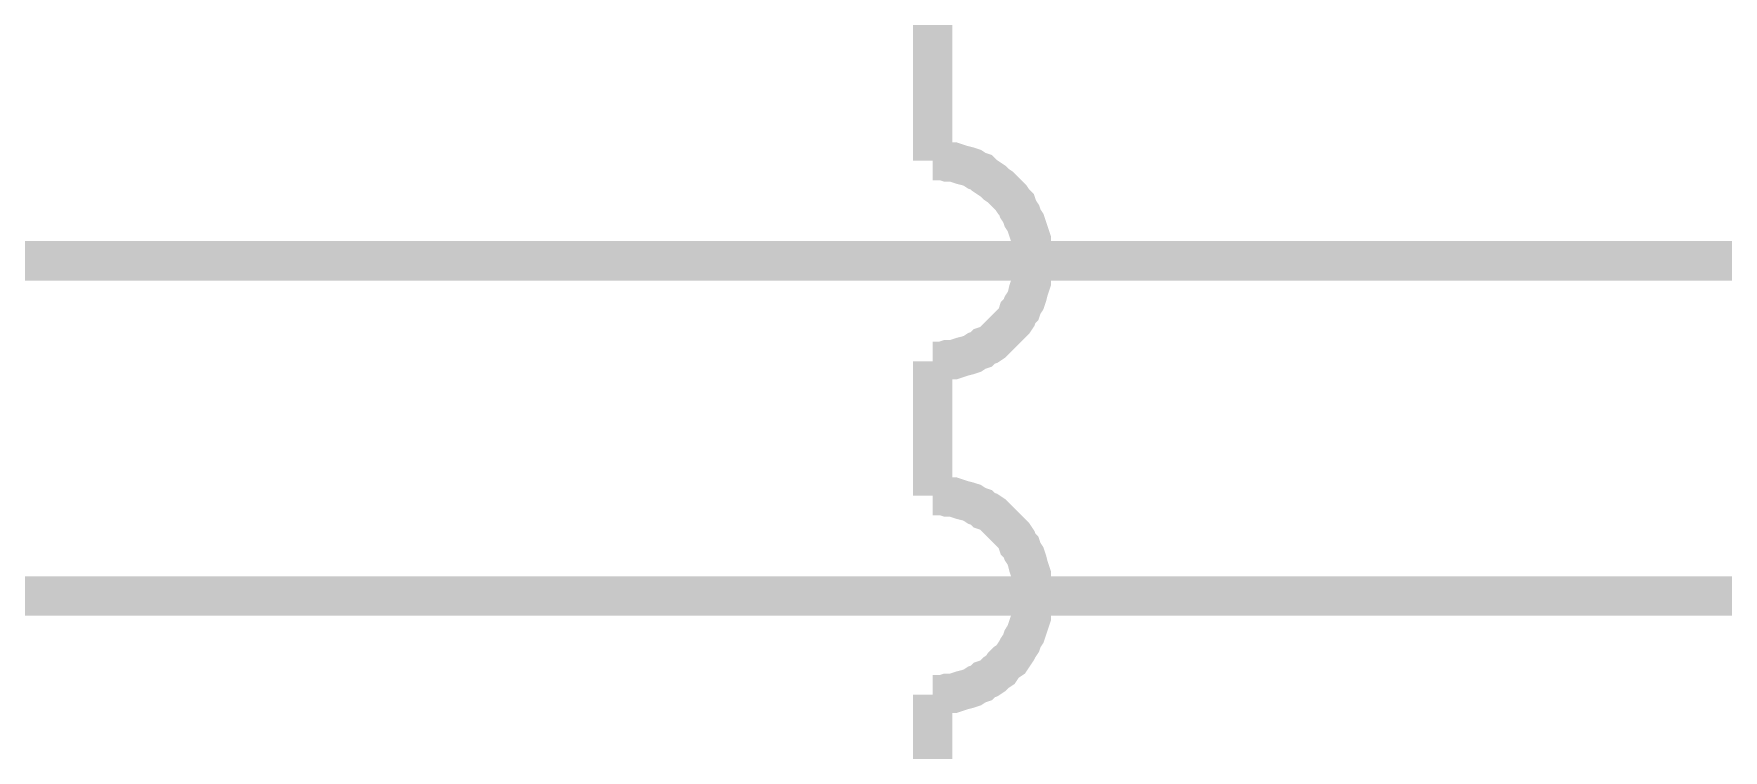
# Model space of a CAD drawing. Header units: inches. Extents: x 0 to 22.3, y 0 to 15.7.
# Drawn here: x 2.331 to 2.837, y 3.754 to 3.968 of the extents above; entities that cross this region are included whole.
import ezdxf

# ---------------------------------------------------------------- set-up
doc = ezdxf.new("R2010")
doc.units = ezdxf.units.IN
doc.header["$MEASUREMENT"] = 0
doc.layers.add('Sheet', color=255, linetype='Continuous')

msp = doc.modelspace()

# ---------------------------------------------------------------- linework, layer by layer
at = {"layer": 'Sheet'}
for points in [[(2.60008, 5.27002, 0.0118, 0.0118, 0), (2.60008, 4.00014, 0.0118, 0.0118, 0), (2.60008, 3.9303, 0.0118, 0.0118, 0)], [(1.10024, 4.69983, 0.0118, 0.0118, 0), (1.70008, 4.69983, 0.0118, 0.0118, 0), (1.70008, 3.90025, 0.0118, 0.0118, 0), (2.00023, 3.90025, 0.0118, 0.0118, 0), (3.00012, 3.90025, 0.0118, 0.0118, 0), (3.00012, 4.00014, 0.0118, 0.0118, 0)], [(8.20027, 3.87019, 0.0118, 0.0118, 0), (8.20027, 3.79991, 0.0118, 0.0118, 0), (7.20038, 3.79991, 0.0118, 0.0118, 0), (6.20004, 3.79991, 0.0118, 0.0118, 0), (5.20015, 3.79991, 0.0118, 0.0118, 0), (4.20026, 3.79991, 0.0118, 0.0118, 0), (3.20036, 3.79991, 0.0118, 0.0118, 0), (2.20003, 3.79991, 0.0118, 0.0118, 0), (1.40038, 3.79991, 0.0118, 0.0118, 0), (1.40038, 4.30026, 0.0118, 0.0118, 0), (1.10024, 4.30026, 0.0118, 0.0118, 0)], [(2.63013, 3.90025, 0.0118, 0.0118, 0), (2.63013, 3.90157, 0.0118, 0.0118, 0), (2.63013, 3.90334, 0.0118, 0.0118, 0), (2.62969, 3.90467, 0.0118, 0.0118, 0), (2.62969, 3.90644, 0.0118, 0.0118, 0), (2.62925, 3.90776, 0.0118, 0.0118, 0), (2.62881, 3.90909, 0.0118, 0.0118, 0), (2.62837, 3.91041, 0.0118, 0.0118, 0), (2.62792, 3.91174, 0.0118, 0.0118, 0), (2.62704, 3.91307, 0.0118, 0.0118, 0), (2.6266, 3.91439, 0.0118, 0.0118, 0), (2.62571, 3.91572, 0.0118, 0.0118, 0), (2.62527, 3.91704, 0.0118, 0.0118, 0), (2.62439, 3.91793, 0.0118, 0.0118, 0), (2.6235, 3.91925, 0.0118, 0.0118, 0), (2.62218, 3.92058, 0.0118, 0.0118, 0), (2.62129, 3.92146, 0.0118, 0.0118, 0), (2.62041, 3.92235, 0.0118, 0.0118, 0), (2.61908, 3.92323, 0.0118, 0.0118, 0), (2.6182, 3.92412, 0.0118, 0.0118, 0), (2.61687, 3.925, 0.0118, 0.0118, 0), (2.61555, 3.92588, 0.0118, 0.0118, 0), (2.61466, 3.92677, 0.0118, 0.0118, 0), (2.61334, 3.92721, 0.0118, 0.0118, 0), (2.61201, 3.92809, 0.0118, 0.0118, 0), (2.61068, 3.92854, 0.0118, 0.0118, 0), (2.60892, 3.92898, 0.0118, 0.0118, 0), (2.60759, 3.92942, 0.0118, 0.0118, 0), (2.60626, 3.92986, 0.0118, 0.0118, 0), (2.6045, 3.92986, 0.0118, 0.0118, 0), (2.60317, 3.9303, 0.0118, 0.0118, 0), (2.60184, 3.9303, 0.0118, 0.0118, 0), (2.60008, 3.9303, 0.0118, 0.0118, 0)], [(2.60008, 3.9303, 0.0118, 0.0118, 0), (2.60008, 3.9303, 0.0118, 0.0118, 0), (2.60008, 3.9303, 0.0118, 0.0118, 0), (2.60008, 3.9303, 0.0118, 0.0118, 0), (2.60008, 3.9303, 0.0118, 0.0118, 0), (2.60008, 3.9303, 0.0118, 0.0118, 0), (2.60008, 3.9303, 0.0118, 0.0118, 0), (2.60008, 3.9303, 0.0118, 0.0118, 0), (2.60008, 3.9303, 0.0118, 0.0118, 0), (2.60008, 3.9303, 0.0118, 0.0118, 0), (2.60008, 3.9303, 0.0118, 0.0118, 0), (2.60008, 3.9303, 0.0118, 0.0118, 0), (2.60008, 3.9303, 0.0118, 0.0118, 0), (2.60008, 3.9303, 0.0118, 0.0118, 0), (2.60008, 3.9303, 0.0118, 0.0118, 0), (2.60008, 3.9303, 0.0118, 0.0118, 0), (2.60008, 3.9303, 0.0118, 0.0118, 0), (2.60008, 3.9303, 0.0118, 0.0118, 0), (2.60008, 3.9303, 0.0118, 0.0118, 0), (2.60008, 3.9303, 0.0118, 0.0118, 0), (2.60008, 3.9303, 0.0118, 0.0118, 0), (2.60008, 3.9303, 0.0118, 0.0118, 0), (2.60008, 3.9303, 0.0118, 0.0118, 0), (2.60008, 3.9303, 0.0118, 0.0118, 0), (2.60008, 3.9303, 0.0118, 0.0118, 0), (2.60008, 3.9303, 0.0118, 0.0118, 0), (2.60008, 3.9303, 0.0118, 0.0118, 0), (2.60008, 3.9303, 0.0118, 0.0118, 0), (2.60008, 3.9303, 0.0118, 0.0118, 0), (2.60008, 3.9303, 0.0118, 0.0118, 0), (2.60008, 3.9303, 0.0118, 0.0118, 0), (2.60008, 3.9303, 0.0118, 0.0118, 0), (2.60008, 3.9303, 0.0118, 0.0118, 0)], [(2.60008, 3.87019, 0.0118, 0.0118, 0), (2.60184, 3.87019, 0.0118, 0.0118, 0), (2.60317, 3.87019, 0.0118, 0.0118, 0), (2.6045, 3.87063, 0.0118, 0.0118, 0), (2.60626, 3.87063, 0.0118, 0.0118, 0), (2.60759, 3.87108, 0.0118, 0.0118, 0), (2.60892, 3.87152, 0.0118, 0.0118, 0), (2.61068, 3.87196, 0.0118, 0.0118, 0), (2.61201, 3.8724, 0.0118, 0.0118, 0), (2.61334, 3.87329, 0.0118, 0.0118, 0), (2.61466, 3.87373, 0.0118, 0.0118, 0), (2.61555, 3.87461, 0.0118, 0.0118, 0), (2.61687, 3.87505, 0.0118, 0.0118, 0), (2.6182, 3.87594, 0.0118, 0.0118, 0), (2.61908, 3.87682, 0.0118, 0.0118, 0), (2.62041, 3.87815, 0.0118, 0.0118, 0), (2.62129, 3.87903, 0.0118, 0.0118, 0), (2.62218, 3.87992, 0.0118, 0.0118, 0), (2.6235, 3.88124, 0.0118, 0.0118, 0), (2.62439, 3.88213, 0.0118, 0.0118, 0), (2.62527, 3.88345, 0.0118, 0.0118, 0), (2.62571, 3.88478, 0.0118, 0.0118, 0), (2.6266, 3.88566, 0.0118, 0.0118, 0), (2.62704, 3.88699, 0.0118, 0.0118, 0), (2.62792, 3.88831, 0.0118, 0.0118, 0), (2.62837, 3.88964, 0.0118, 0.0118, 0), (2.62881, 3.89141, 0.0118, 0.0118, 0), (2.62925, 3.89273, 0.0118, 0.0118, 0), (2.62969, 3.89406, 0.0118, 0.0118, 0), (2.62969, 3.89583, 0.0118, 0.0118, 0), (2.63013, 3.89715, 0.0118, 0.0118, 0), (2.63013, 3.89848, 0.0118, 0.0118, 0), (2.63013, 3.90025, 0.0118, 0.0118, 0)], [(2.60008, 3.87019, 0.0118, 0.0118, 0), (2.60008, 3.82997, 0.0118, 0.0118, 0)], [(2.63013, 3.79991, 0.0118, 0.0118, 0), (2.63013, 3.80168, 0.0118, 0.0118, 0), (2.63013, 3.80301, 0.0118, 0.0118, 0), (2.62969, 3.80433, 0.0118, 0.0118, 0), (2.62969, 3.8061, 0.0118, 0.0118, 0), (2.62925, 3.80743, 0.0118, 0.0118, 0), (2.62881, 3.80875, 0.0118, 0.0118, 0), (2.62837, 3.81052, 0.0118, 0.0118, 0), (2.62792, 3.81185, 0.0118, 0.0118, 0), (2.62704, 3.81317, 0.0118, 0.0118, 0), (2.6266, 3.8145, 0.0118, 0.0118, 0), (2.62571, 3.81538, 0.0118, 0.0118, 0), (2.62527, 3.81671, 0.0118, 0.0118, 0), (2.62439, 3.81803, 0.0118, 0.0118, 0), (2.6235, 3.81892, 0.0118, 0.0118, 0), (2.62218, 3.82024, 0.0118, 0.0118, 0), (2.62129, 3.82113, 0.0118, 0.0118, 0), (2.62041, 3.82201, 0.0118, 0.0118, 0), (2.61908, 3.82334, 0.0118, 0.0118, 0), (2.6182, 3.82422, 0.0118, 0.0118, 0), (2.61687, 3.82511, 0.0118, 0.0118, 0), (2.61555, 3.82555, 0.0118, 0.0118, 0), (2.61466, 3.82643, 0.0118, 0.0118, 0), (2.61334, 3.82687, 0.0118, 0.0118, 0), (2.61201, 3.82776, 0.0118, 0.0118, 0), (2.61068, 3.8282, 0.0118, 0.0118, 0), (2.60892, 3.82864, 0.0118, 0.0118, 0), (2.60759, 3.82909, 0.0118, 0.0118, 0), (2.60626, 3.82953, 0.0118, 0.0118, 0), (2.6045, 3.82953, 0.0118, 0.0118, 0), (2.60317, 3.82997, 0.0118, 0.0118, 0), (2.60184, 3.82997, 0.0118, 0.0118, 0), (2.60008, 3.82997, 0.0118, 0.0118, 0)], [(2.60008, 3.82997, 0.0118, 0.0118, 0), (2.60008, 3.82997, 0.0118, 0.0118, 0), (2.60008, 3.82997, 0.0118, 0.0118, 0), (2.60008, 3.82997, 0.0118, 0.0118, 0), (2.60008, 3.82997, 0.0118, 0.0118, 0), (2.60008, 3.82997, 0.0118, 0.0118, 0), (2.60008, 3.82997, 0.0118, 0.0118, 0), (2.60008, 3.82997, 0.0118, 0.0118, 0), (2.60008, 3.82997, 0.0118, 0.0118, 0), (2.60008, 3.82997, 0.0118, 0.0118, 0), (2.60008, 3.82997, 0.0118, 0.0118, 0), (2.60008, 3.82997, 0.0118, 0.0118, 0), (2.60008, 3.82997, 0.0118, 0.0118, 0), (2.60008, 3.82997, 0.0118, 0.0118, 0), (2.60008, 3.82997, 0.0118, 0.0118, 0), (2.60008, 3.82997, 0.0118, 0.0118, 0), (2.60008, 3.82997, 0.0118, 0.0118, 0), (2.60008, 3.82997, 0.0118, 0.0118, 0), (2.60008, 3.82997, 0.0118, 0.0118, 0), (2.60008, 3.82997, 0.0118, 0.0118, 0), (2.60008, 3.82997, 0.0118, 0.0118, 0), (2.60008, 3.82997, 0.0118, 0.0118, 0), (2.60008, 3.82997, 0.0118, 0.0118, 0), (2.60008, 3.82997, 0.0118, 0.0118, 0), (2.60008, 3.82997, 0.0118, 0.0118, 0), (2.60008, 3.82997, 0.0118, 0.0118, 0), (2.60008, 3.82997, 0.0118, 0.0118, 0), (2.60008, 3.82997, 0.0118, 0.0118, 0), (2.60008, 3.82997, 0.0118, 0.0118, 0), (2.60008, 3.82997, 0.0118, 0.0118, 0), (2.60008, 3.82997, 0.0118, 0.0118, 0), (2.60008, 3.82997, 0.0118, 0.0118, 0), (2.60008, 3.82997, 0.0118, 0.0118, 0)], [(2.60008, 3.7703, 0.0118, 0.0118, 0), (2.60184, 3.7703, 0.0118, 0.0118, 0), (2.60317, 3.7703, 0.0118, 0.0118, 0), (2.6045, 3.77074, 0.0118, 0.0118, 0), (2.60626, 3.77074, 0.0118, 0.0118, 0), (2.60759, 3.77118, 0.0118, 0.0118, 0), (2.60892, 3.77162, 0.0118, 0.0118, 0), (2.61068, 3.77207, 0.0118, 0.0118, 0), (2.61201, 3.77251, 0.0118, 0.0118, 0), (2.61334, 3.77339, 0.0118, 0.0118, 0), (2.61466, 3.77383, 0.0118, 0.0118, 0), (2.61555, 3.77472, 0.0118, 0.0118, 0), (2.61687, 3.77516, 0.0118, 0.0118, 0), (2.6182, 3.77604, 0.0118, 0.0118, 0), (2.61908, 3.77693, 0.0118, 0.0118, 0), (2.62041, 3.77781, 0.0118, 0.0118, 0), (2.62129, 3.77914, 0.0118, 0.0118, 0), (2.62218, 3.78002, 0.0118, 0.0118, 0), (2.6235, 3.78091, 0.0118, 0.0118, 0), (2.62439, 3.78223, 0.0118, 0.0118, 0), (2.62527, 3.78356, 0.0118, 0.0118, 0), (2.62571, 3.78444, 0.0118, 0.0118, 0), (2.6266, 3.78577, 0.0118, 0.0118, 0), (2.62704, 3.78709, 0.0118, 0.0118, 0), (2.62792, 3.78842, 0.0118, 0.0118, 0), (2.62837, 3.78975, 0.0118, 0.0118, 0), (2.62881, 3.79107, 0.0118, 0.0118, 0), (2.62925, 3.7924, 0.0118, 0.0118, 0), (2.62969, 3.79372, 0.0118, 0.0118, 0), (2.62969, 3.79549, 0.0118, 0.0118, 0), (2.63013, 3.79682, 0.0118, 0.0118, 0), (2.63013, 3.79859, 0.0118, 0.0118, 0), (2.63013, 3.79991, 0.0118, 0.0118, 0)], [(2.60008, 3.7703, 0.0118, 0.0118, 0), (2.60008, 3.30001, 0.0118, 0.0118, 0), (2.40027, 3.30001, 0.0118, 0.0118, 0)]]:
    msp.add_lwpolyline(points, format="xyseb", dxfattribs=at)

doc.saveas('drawing.dxf')
